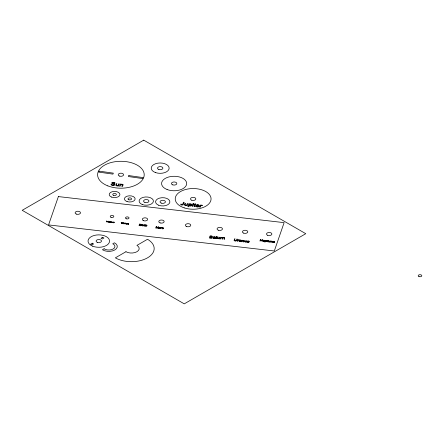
<?xml version="1.0" encoding="UTF-8"?>
<svg xmlns="http://www.w3.org/2000/svg" width="444" height="444" viewBox="0 0 444 444"><rect width="100%" height="100%" fill="white"/><g stroke="black" fill="none" stroke-linecap="round" stroke-linejoin="round"><path stroke-width="0.67" d="M145.066 226.007L144.605 226.113M267.194 241.68L267.277 240.609L268.015 240.265L267.871 240.676L268.215 240.72L267.577 241.53M144.478 225.968L144.511 225.036L145.144 224.731L145.338 225.119L144.805 225.841M267.854 241.725L267.271 241.802M213.292 237.967L214.302 238.245L214.896 237.701A4.323 2.498 0 0 1 214.058 237.74L213.37 237.856M271.917 241.525L271.645 242.346L271.983 242.385L272.277 241.519M195.787 205.899C195.982 204.229 199.545 204.24 199.289 206.022M244.5 241.669L244.866 240.565L245.282 240.615L244.988 241.469A1.965 1.132 0 0 0 244.933 241.697L245.921 241.88L246.464 240.753L246.886 240.798L246.381 242.258L244.5 241.725M216.567 238.273L216.789 237.229L217.316 237.046L216.839 237.007L216.966 236.436L216.006 236.946L216.317 237.196L216.106 238.145A2.631 1.515 0 0 0 216.073 238.456M194.622 206.138L195.099 204.728L195.821 204.512L195.199 204.44L195.454 203.696L194.117 204.318L194.478 204.656L194.05 205.894A3.924 2.264 0 0 0 193.961 206.266L195.166 206.671L194.766 206.299M244.045 240.881L243.684 241.947L243.262 241.902L243.601 240.826M240.937 240.565L240.903 240.398A0.81 0.466 0 0 0 239.594 240.426L239.238 240.359M268.281 241.619L268.57 240.759L268.914 240.798L268.681 241.475A1.593 0.916 0 0 0 268.637 241.619M163.392 228.61C162.909 229.248 160.961 228.377 163.031 228.654M142.829 225.691L142.968 225.208M141.275 225.497L142.507 225.774M126.285 223.787L126.462 223.243L126.046 223.737M160.301 228.333L160.467 227.833M125.73 223.471L125.552 224.02L125.48 223.476M158.697 228.111L159.962 228.41M239.377 241.037L240.243 241.325L240.837 240.859A3.874 2.237 0 0 1 240.082 240.864L239.488 240.926M143.739 225.125L143.534 224.936L143.218 225.979L143.684 225.469A1.221 0.705 0 0 1 143.784 225.28L143.795 225.269M145.915 225.302L146.07 224.792L145.771 224.764L145.332 226.19L145.632 226.224C145.299 225.041 147.58 225.119 146.476 226.307L146.975 225.685A0.755 0.438 0 0 0 146.709 225.213A0.755 0.438 0 0 0 145.821 225.236M124.842 223.193L124.387 223.893L125.308 223.238M111.572 222.2L111.511 221.789L111.366 222.205M161.266 227.755L161.061 227.561L160.695 228.632L161.194 228.111A1.265 0.733 0 0 1 161.305 227.916L161.322 227.905M109.724 221.922L109.407 222.25L109.857 221.65M112.843 222.283L112.526 222.611L112.976 222.006M242.357 240.975L242.08 241.764L241.658 241.714L242.169 240.254L244.05 240.815M118.043 185.697L117.926 186.014L118.487 186.08L119.236 183.933L118.62 183.86C118.892 185.481 116.85 186.108 116.372 185.253A2.886 1.665 0 0 1 116.433 184.982L116.883 183.661L116.267 183.588L115.734 185.37L116.844 185.925A1.404 0.81 0 0 0 117.976 185.736L117.971 185.731M120.679 184.421L120.785 184.116L120.23 184.049L119.475 186.197L120.096 186.269L120.862 184.643M112.121 222.25C112.709 221.528 112.066 222.905 111.516 222.488M248.651 242.135L247.036 241.88L247.13 242.163L248.19 242.485L249.073 242.185L247.968 241.469M126.951 223.865L127.384 223.349L127.106 224.187L126.129 224.042M113.769 222.572L114.458 222.128L113.664 222.877M222.144 237.712L222.366 237.473L220.857 237.307L220.496 238.95L220.968 238.989L221.156 238.128A1.915 1.104 0 0 1 221.295 237.829M158.747 228.027L159.546 227.861A3.408 1.965 0 0 0 160.134 227.866M107.165 221.8L108.164 221.14L107.842 222.067L107.898 221.267L106.971 221.967L106.776 221.129L106.294 221.889L106.616 220.962L107.098 221.734M144.483 225.069L143.912 225.191M113.559 222.766L113.181 221.972M247.774 241.236L249.239 241.475M162.043 227.705L161.444 227.828M113.27 222.128L113.708 222.444M202.059 205.655L202.392 205.344A1.049 0.605 0 0 0 201.365 205.156A1.732 0.999 0 0 0 200.86 205.45L200.96 205.106L200.433 205.045L199.689 207.193L200.311 207.265L200.694 206.149A2.525 1.46 0 0 1 200.943 205.739M239.177 239.96L238.195 240.226A1.721 0.993 0 0 0 238.028 240.504L237.762 241.264L237.34 241.214L237.845 239.754L238.128 240.026A0.871 0.505 0 0 1 239.272 239.882M141.342 225.391L142.086 225.247A3.286 1.898 0 0 0 142.652 225.247M128.616 224.181L127.728 223.976M126.829 223.976L126.429 223.998M210.434 236.236L210.434 236.746A3.968 2.292 0 0 0 211 236.891L211.277 236.957A4.068 2.348 0 0 1 211.86 237.113C214.286 239.566 205.056 237.163 211.71 237.862C212.182 236.83 209.296 237.473 209.673 236.363C210.134 235.292 213.442 236.286 211.96 236.68M162.471 227.922L163.137 228.011M128.322 224.17L127.8 224.109M271.173 241.308L271.845 241.358M120.984 184.587L122.316 184.815L121.828 186.469L122.45 186.541L122.949 185.115A2.875 1.659 0 0 0 123.005 184.876M127.989 223.554L128.405 223.593M159.224 228.016L159.529 228.011A2.853 1.648 0 0 0 160.09 228.011L159.041 228.244M141.786 225.397L142.074 225.391A2.747 1.587 0 0 0 142.607 225.386L141.625 225.635M163.17 228.127L163.492 228.133A0.81 0.472 0 0 0 162.393 227.783M215.334 238.572L214.857 238.539A0.921 0.533 0 0 1 214.791 238.323C213.853 239.072 211.777 237.773 213.636 237.523A2.531 1.46 0 0 1 213.858 237.518L214.058 237.512A5.162 2.98 0 0 0 214.946 237.49M114.58 183.428C117.149 182.467 109.651 181.646 112.088 183.727A5.722 3.302 0 0 0 113.004 184.016M110.883 221.811L110.412 222.2L111.194 222.216M142.541 225.907L142.84 225.941M216.755 238.439L217.022 238.7M124.209 223.471L123.105 223.349L124.159 223.598A0.744 0.427 0 0 1 122.96 223.604A0.744 0.427 0 0 1 123.432 222.944A0.744 0.427 0 0 1 124.314 223.443M159.995 228.555L160.306 228.588M198.74 205.744L196.575 205.494A1.132 0.655 0 0 1 197.502 205.017A1.132 0.655 0 0 1 198.629 205.328A1.249 0.722 0 0 1 198.723 205.744M196.437 205.794L199.251 206.121M109.113 221.795L108.43 221.717L109.074 221.661M109.268 221.911L108.386 221.811L109.23 222.011A0.599 0.344 0 0 1 108.264 222.011A0.599 0.344 0 0 1 108.658 221.484A0.599 0.344 0 0 1 109.357 221.889M264.363 240.765L263.17 240.626A0.622 0.361 0 0 1 264.302 240.531A0.688 0.4 0 0 1 264.352 240.765M264.646 240.97L263.092 240.792A0.688 0.394 0 0 0 263.459 241.264A0.688 0.394 0 0 0 264.324 241.103M274.475 242.108L272.927 241.93A0.688 0.394 0 0 0 273.293 242.402A0.688 0.394 0 0 0 274.153 242.241M241.136 241.653L240.715 241.603A0.827 0.477 0 0 1 240.67 241.408L238.994 241.247L239.727 240.654A2.27 1.31 0 0 1 239.927 240.654L240.11 240.659A4.629 2.675 0 0 0 240.903 240.67M213.048 237.218L213.514 237.296M141.458 225.041L141.753 225.097M158.908 227.639L159.207 227.7M198.535 206.316L199.123 206.438M274.081 242.213L274.409 242.285M264.252 241.081L264.574 241.148A1.049 0.605 0 0 1 262.881 241.148A1.049 0.605 0 0 1 263.57 240.221A1.049 0.605 0 0 1 264.796 240.931M162.104 228.133L162.998 228.477M112.998 184.027C113.581 184.044 114.78 184.626 114.014 184.993C112.848 185.659 111.616 184.443 110.961 184.193C110.784 186.33 116.517 185.62 114.374 183.999A5.361 3.097 0 0 0 113.631 183.761L113.287 183.661A6.011 3.469 0 0 1 112.671 183.477L112.415 183.366A0.683 0.394 0 0 1 112.659 182.773A1.388 0.799 0 0 1 114.707 183.422M249.312 241.469A1.104 0.638 0 0 0 247.735 241.003L247.375 241.503L248.657 242.013M128.177 223.776L128.571 223.909M162.571 228.133L163.37 228.449M128.338 223.992L127.733 223.798M268.698 241.786L269.458 241.808L269.869 240.909L270.213 240.948L269.802 242.13L268.348 241.852M142.624 225.041L142.629 225.047A0.577 0.333 0 0 0 141.714 225.08M160.123 227.661L160.112 227.65A0.599 0.344 0 0 0 159.168 227.683M123.959 223.16L123.16 223.221L124.009 223.265M272.228 241.303L270.757 241.014L270.346 242.196L270.912 241.597A0.821 0.472 0 0 1 271.151 241.292M243.573 240.742L242.529 240.709A1.343 0.777 0 0 0 242.363 240.975M181.33 204.606L182.545 204.695L183.489 202.253L184.171 202.331L183.033 204.967L180.997 204.978L180.68 204.135L181.313 204.157A1.898 1.099 0 0 0 181.296 204.584M218.065 238.367L219.169 238.489L219.619 237.213L220.096 237.246L219.736 238.894L217.688 238.595L217.815 237.079L218.293 237.118L218.076 238.078A2.192 1.265 0 0 0 218.048 238.339L218.054 238.339M274.131 241.669A0.622 0.361 0 0 0 272.999 241.764L274.192 241.902A0.688 0.4 0 0 0 274.142 241.669M274.453 242.302A1.049 0.605 0 0 1 272.716 242.28A1.049 0.605 0 0 1 273.399 241.358A1.049 0.605 0 0 1 274.625 242.069M239.338 240.387A1.143 0.66 0 0 1 240.426 240.038A1.143 0.66 0 0 1 241.425 240.47M241.386 240.515A1.992 1.149 0 0 1 241.353 240.631L241.136 241.275A1.632 0.944 0 0 0 241.103 241.658M221.229 237.812A0.594 0.344 0 0 1 222.144 237.712M216.999 238.656A1.016 0.588 0 0 1 215.973 238.522M214.896 237.163A0.572 0.333 0 0 1 214.946 237.407M213.447 237.274A0.905 0.522 0 0 1 214.879 237.163M213.164 237.246A1.271 0.733 0 0 1 214.324 236.802A1.271 0.733 0 0 1 215.495 237.24A2.226 1.282 0 0 1 215.44 237.423L215.29 238.151A1.82 1.049 0 0 0 215.301 238.578M210.467 236.264A1.054 0.611 0 0 1 212.054 236.669M127.955 223.437A0.638 0.366 0 0 1 128.643 223.554M124.747 223.132A0.616 0.355 0 0 1 125.663 223.182M111.25 222.239A0.566 0.327 0 0 1 110.362 222.272A0.566 0.327 0 0 1 110.506 221.761A0.566 0.327 0 0 1 111.327 221.956M141.536 225.064A0.805 0.466 0 0 1 142.879 224.964M143.701 225.108A0.616 0.355 0 0 1 144.55 225.014M161.228 227.739A0.644 0.372 0 0 1 162.11 227.65M158.985 227.661A0.833 0.483 0 0 1 160.384 227.578M200.871 205.705A0.777 0.45 0 0 1 202.053 205.655M198.673 206.36A1.249 0.722 0 0 1 197.103 206.649A1.249 0.722 0 0 1 196.409 205.788M199.162 206.449A1.787 1.032 0 0 1 197.108 206.948A1.787 1.032 0 0 1 195.81 205.899M189.227 205.483A1.793 1.032 0 0 1 189.666 204.307M190.637 205.666A0.988 0.572 0 0 1 189.155 205.505M191.003 204.445A1.82 1.049 0 0 1 190.587 205.633M189.605 204.268A0.982 0.566 0 0 1 191.103 204.418M120.679 184.415A1.354 0.783 0 0 1 121.689 184.193L121.778 184.199A1.293 0.749 0 0 1 123.093 184.871M184.438 204.912L185.564 205.594A1.404 0.81 0 0 0 186.691 205.406L187.207 205.75L187.951 203.602L187.329 203.535L186.53 205.189L185.098 204.962A2.886 1.665 0 0 1 185.148 204.651L185.598 203.33L184.976 203.263L184.438 204.912M224.37 238.078L224.131 239.222L224.609 239.255L224.664 237.684L222.688 237.44L222.327 239.088L222.799 239.122L222.999 238.234A1.77 1.021 0 0 1 223.088 238.001L223.865 237.751L224.37 238.095M234.132 240.293C234.748 241.775 237.673 240.998 237.301 239.122L236.835 239.072L236.436 240.226A2.869 1.654 0 0 1 236.319 240.47C235.409 241.331 233.605 240.404 235.065 238.866L234.604 238.811L234.132 240.293M191.819 204.845C191.575 207.22 188.312 204.856 188.5 206.754L187.884 206.682L188.911 203.713L189.499 203.785C189.477 204.151 191.858 203.435 191.819 204.845M266.883 241.003C266.877 242.135 265.279 241.125 265.051 242.052L264.713 242.013L265.279 240.376L266.517 240.537L266.883 241.02M266.539 240.97C265.501 242.829 264.94 239.721 266.539 240.97M139.477 224.126L139.039 225.552L140.876 225.741L139.422 225.424L139.571 224.93L140.976 224.903L139.621 224.764L139.76 224.32L141.248 224.303L139.477 224.126M156.238 226.59L155.733 228.066L156.072 228.105L156.499 226.851L156.81 228.188L158.28 227.073L157.853 228.31L158.197 228.349L158.702 226.873L158.258 226.817L157.082 227.961L156.754 226.651L156.238 226.59M58.38 196.581L48.563 224.914L274.309 250.977L284.121 222.644L58.38 196.581M192.907 204.179L192.163 206.321L192.779 206.393L193.529 204.251L192.907 204.179M193.184 203.374L193.04 203.785L193.662 203.857L193.806 203.446L193.184 203.374M260.484 239.36L259.918 240.987L260.295 241.031L260.728 239.788L262.104 241.242L262.665 239.616L262.293 239.571L261.86 240.82L260.484 239.36M99.095 171.134L98.696 172.106L112.943 174.12L113.353 173.149L99.095 171.134M128.843 175.591L128.433 176.551L142.691 178.566L143.096 177.6L128.843 175.591M121.773 223.454L123.049 222.544L121.867 223.615L121.19 222.339L121.784 223.443M143.734 140.143L22.2 210.306L184.243 303.857L305.772 233.694L143.734 140.143M92.319 243.229L90.648 244.194L91.914 244.927L93.59 243.961L92.319 243.229M102.681 237.285L101.004 238.25L102.275 238.983L103.946 238.017L102.681 237.285M104.101 248.773L102.431 249.739A8.508 4.912 0 0 0 114.813 249.955A8.508 4.912 0 0 0 114.441 242.801L112.77 243.773A6.149 3.552 0 0 1 113.142 248.99A6.149 3.552 0 0 1 104.101 248.773M125.941 251.731L115.357 257.842A22.738 13.126 0 0 0 147.513 257.842A22.738 13.126 0 0 0 147.513 239.277L136.924 245.388A7.77 4.484 0 0 1 136.924 251.731A7.77 4.484 0 0 1 125.941 251.731M97.452 242.418A2.686 1.554 0 0 0 101.482 241.075A2.686 1.554 0 0 0 97.452 239.732A2.686 1.554 0 0 0 97.452 242.418M92.768 246.22A10.756 6.21 0 0 0 109.524 241.519A10.756 6.21 0 0 0 94.095 235.492A10.756 6.21 0 0 0 92.768 246.22M113.564 195.354A1.793 1.032 0 0 0 116.356 194.572A1.793 1.032 0 0 0 113.786 193.567A1.793 1.032 0 0 0 113.564 195.354M419.003 276.579A1.793 1.032 0 0 0 421.794 275.796A1.793 1.032 0 0 0 419.225 274.792A1.793 1.032 0 0 0 419.003 276.579M111.028 217.31A1.793 1.032 0 0 0 113.819 216.528A1.793 1.032 0 0 0 111.25 215.523A1.793 1.032 0 0 0 111.028 217.31M126.346 218.809A1.793 1.032 0 0 0 129.032 217.915A1.793 1.032 0 0 0 126.346 217.022A1.793 1.032 0 0 0 126.346 218.809M186.73 226.579A2.686 1.554 0 0 0 190.765 225.23A2.686 1.554 0 0 0 186.73 223.887A2.686 1.554 0 0 0 186.73 226.579M76.307 214.08A2.686 1.554 0 0 0 80.492 212.904A2.686 1.554 0 0 0 76.64 211.4A2.686 1.554 0 0 0 76.307 214.08M243.601 233.106A2.686 1.554 0 0 0 247.791 231.929A2.686 1.554 0 0 0 243.934 230.419A2.686 1.554 0 0 0 243.601 233.106M218.415 230.236A2.686 1.554 0 0 0 222.45 228.893A2.686 1.554 0 0 0 218.415 227.544A2.686 1.554 0 0 0 218.415 230.236M267.682 235.298A2.686 1.554 0 0 0 271.872 234.121A2.686 1.554 0 0 0 268.015 232.617A2.686 1.554 0 0 0 267.682 235.298M160.118 222.916A2.686 1.554 0 0 0 164.147 221.573A2.686 1.554 0 0 0 160.118 220.23A2.686 1.554 0 0 0 160.118 222.916M143.479 220.662A2.686 1.554 0 0 0 147.663 219.491A2.686 1.554 0 0 0 143.812 217.982A2.686 1.554 0 0 0 143.479 220.662M155.711 172.638A8.963 5.173 0 0 0 169.153 168.159A8.963 5.173 0 0 0 155.711 163.675A8.963 5.173 0 0 0 155.711 172.638M167.099 189.521A12.549 7.243 0 0 0 186.647 184.044A12.549 7.243 0 0 0 168.653 177.006A12.549 7.243 0 0 0 167.099 189.521M107.842 185.886A23.299 13.453 0 0 0 144.145 175.702A23.299 13.453 0 0 0 110.723 162.643A23.299 13.453 0 0 0 107.842 185.886M111.555 197.069A5.378 3.102 0 0 0 119.93 194.722A5.378 3.102 0 0 0 112.215 191.708A5.378 3.102 0 0 0 111.555 197.069M128.877 199.789A1.793 1.032 0 0 0 131.568 198.89A1.793 1.032 0 0 0 128.877 197.996A1.793 1.032 0 0 0 128.877 199.789M127.084 201.582A5.378 3.102 0 0 0 135.154 198.89A5.378 3.102 0 0 0 127.084 196.204A5.378 3.102 0 0 0 127.084 201.582M142.235 204.512A7.171 4.14 0 0 0 153.402 201.382A7.171 4.14 0 0 0 143.118 197.364A7.171 4.14 0 0 0 142.235 204.512M158.708 205.245A7.171 4.14 0 0 0 169.88 202.114A7.171 4.14 0 0 0 159.596 198.096A7.171 4.14 0 0 0 158.708 205.245M184.182 207.853A17.921 10.351 0 0 0 211.067 198.89A17.921 10.351 0 0 0 184.182 189.927A17.921 10.351 0 0 0 184.182 207.853M119.558 176.09A2.686 1.554 0 0 0 123.593 174.742A2.686 1.554 0 0 0 119.558 173.399A2.686 1.554 0 0 0 119.558 176.09M172.788 184.871A2.686 1.554 0 0 0 176.823 183.522A2.686 1.554 0 0 0 172.788 182.179A2.686 1.554 0 0 0 172.788 184.871M158.847 169.503A2.686 1.554 0 0 0 162.881 168.159A2.686 1.554 0 0 0 158.847 166.816A2.686 1.554 0 0 0 158.847 169.503M191.802 200.233A2.686 1.554 0 0 0 195.832 198.89A2.686 1.554 0 0 0 191.802 197.547A2.686 1.554 0 0 0 191.802 200.233M144.905 202.431A2.686 1.554 0 0 0 148.94 201.088A2.686 1.554 0 0 0 144.905 199.739A2.686 1.554 0 0 0 144.905 202.431M161.222 203.102A2.686 1.554 0 0 0 165.407 201.926A2.686 1.554 0 0 0 161.555 200.422A2.686 1.554 0 0 0 161.222 203.102"/></g></svg>
